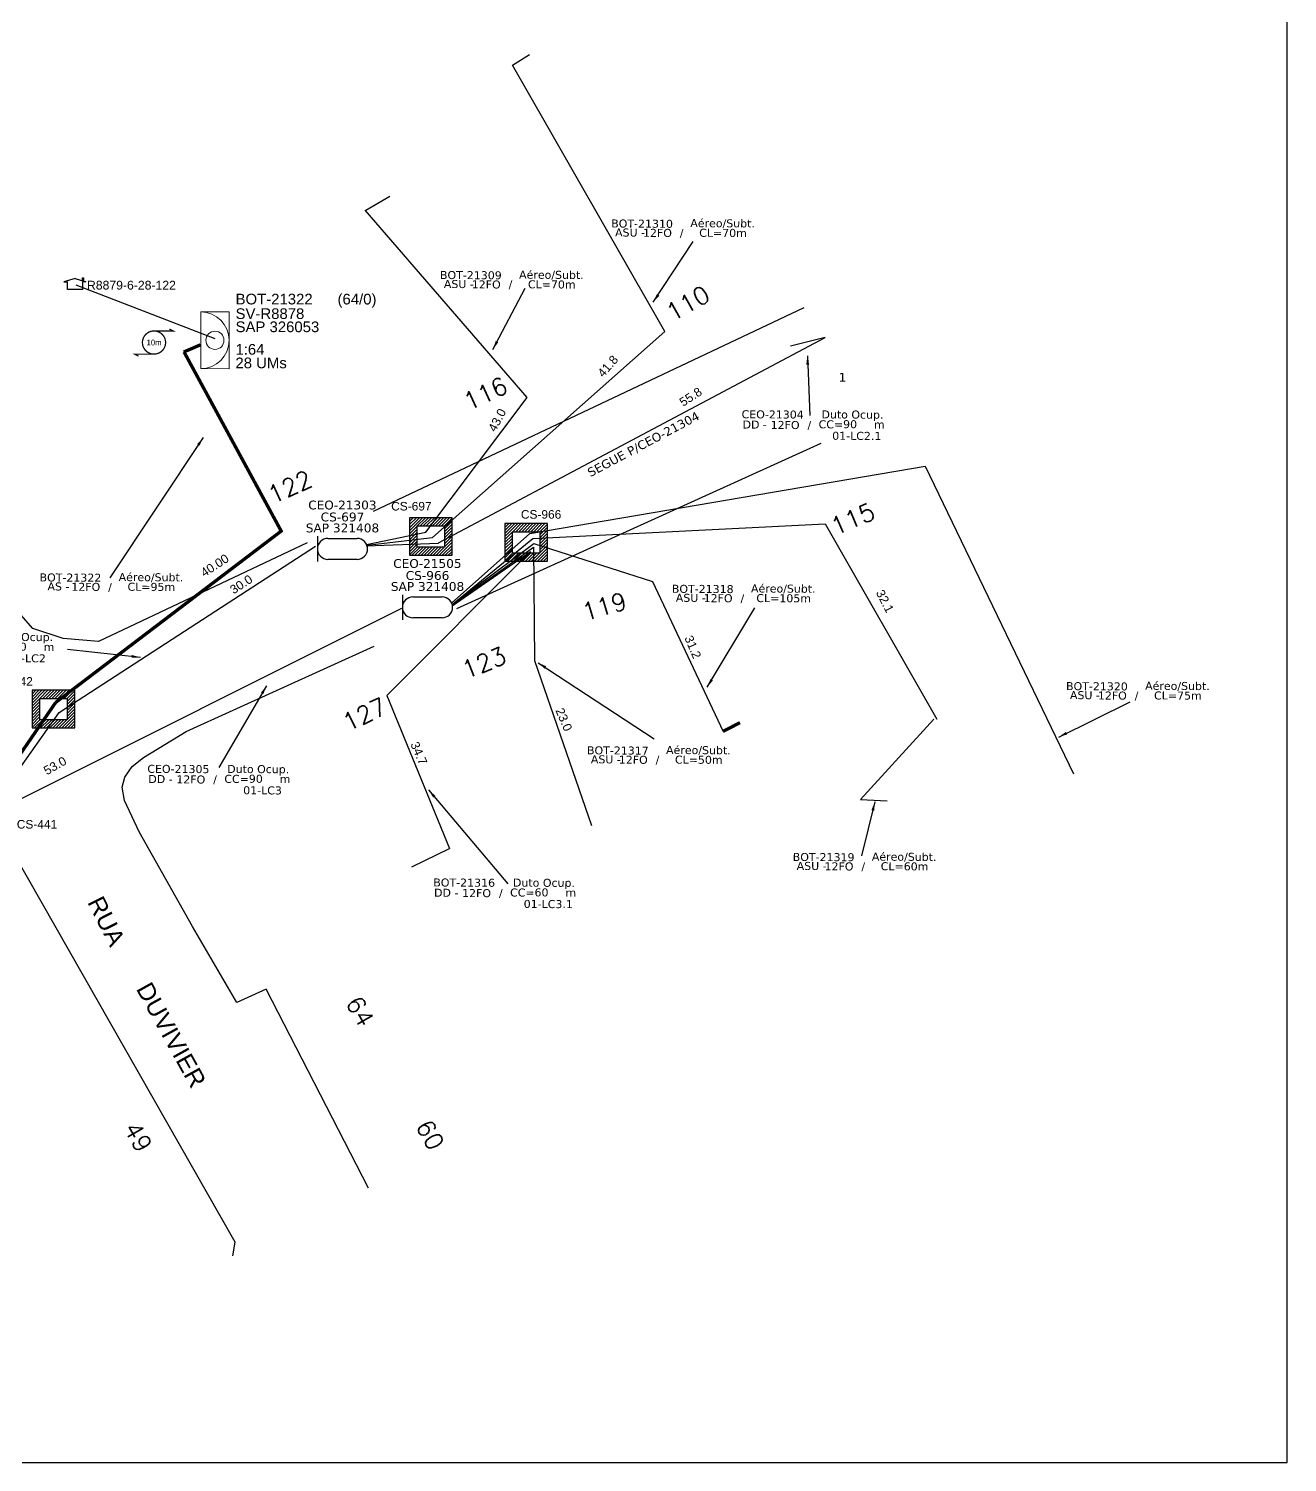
# Model space of a CAD drawing. Header units: metres. Extents: x -1286 to -445, y -500 to 94.
# Drawn here: x -733.1 to -445.1, y -499.8 to -171.9 of the extents above; entities that cross this region are included whole.
import ezdxf
from ezdxf.enums import TextEntityAlignment as Align

# ---------------------------------------------------------------- set-up
doc = ezdxf.new("R2010")
doc.units = ezdxf.units.M
for name, color, linetype in [('10.1-Caixas Subterrâneas', 5, 'Continuous'), ('20.4-CEOS', 1, 'Continuous'), ('20.5-CEO', 1, 'Continuous'), ('CAP a instalar', 1, 'Continuous'), ('Folga', 1, 'Continuous'), ('FOLHAS', 7, 'Continuous'), ('label_cabos', 7, 'Continuous'), ('Legenda', 1, 'Continuous'), ('MUB', 252, 'Continuous'), ('surveys', 7, 'Continuous'), ('surveys legendas', 7, 'Continuous')]:
    doc.layers.add(name, color=color, linetype=linetype)
doc.layers.add("20.0-LEGENDA DOS CDO'S", color=1, linetype='Continuous', lineweight=0)
doc.layers.add('20.1-CDO_INTERIOR', color=1, linetype='Continuous', lineweight=0)
doc.layers.add('DROP DE CLIENTE', color=140, linetype='Continuous', plot=False)
doc.layers.add('EXTRA', color=50, linetype='Continuous', plot=False)
doc.styles.add('ARIAL', font='arial.ttf')
doc.styles.add('ROMANS', font='romans.shx')
doc.styles.add('siredit', font='verdana.ttf')
doc.styles.add('TELEMAR-RJ', font='arial.ttf')
doc.linetypes.add('FENCELINE1', pattern='A,0.25,-0.1,[133,ltypeshp.shx,S=0.1,R=0,X=-0.1,Y=0],-0.1,1', length=1.45)
doc.dimstyles.new('CC', dxfattribs={"dimtxt": 0.8, "dimasz": 2, "dimexe": 0.18, "dimexo": 0.0625, "dimgap": 0.09, "dimtad": 0, "dimdec": 0, "dimrnd": 1, "dimzin": 0, "dimdsep": 46, "dimtxsty": 'siredit', "dimblk": 'NONE', "dimcen": 0, "dimse1": 1, "dimse2": 1, "dimsd1": 1, "dimsd2": 1, "dimclrt": 7, "dimadec": 0, "dimazin": 0, "dimtfac": 1, "dimtdec": 0, "dimtofl": 0, "dimtmove": 0, "dimatfit": 3, "dimfxl": 0, "dimtolj": 1, "dimtzin": 0, "dimarcsym": 0})

# ---------------------------------------------------------------- blocks, each defined once
blk = doc.blocks.new('*X70')
at = {"color": 0, "linetype": 'Continuous'}
for p, q in [((-1.25, 0.34099), (-0.49099, 1.1)), ((-1.25, 0.517767), (-0.667767, 1.1)), ((-1.25, 0.694544), (-0.844544, 1.1)), ((-1.25, 0.87132), (-1.02132, 1.1)), ((-1.25, 1.048097), (-1.198097, 1.1)), ((-0.789214, 0.625), (-0.314214, 1.1)), ((-0.612437, 0.625), (-0.137437, 1.1)), ((-0.43566, 0.625), (0.03934, 1.1)), ((-0.258883, 0.625), (0.216117, 1.1)), ((-0.082107, 0.625), (0.392893, 1.1)), ((0.09467, 0.625), (0.56967, 1.1)), ((0.271447, 0.625), (0.746447, 1.1)), ((0.448223, 0.625), (0.923223, 1.1)), ((0.625, 0.625), (1.1, 1.1)), ((0.801777, 0.625), (1.25, 1.073223)), ((0.8035, 0.449947), (1.25, 0.896447)), ((-1.25, 0.164214), (-0.8035, 0.610714)), ((-1.25, -0.012563), (-0.8035, 0.433937)), ((-1.25, -0.18934), (-0.8035, 0.25716)), ((-1.25, -0.366117), (-0.8035, 0.080383)), ((0.8035, 0.27317), (1.25, 0.71967)), ((0.8035, 0.096393), (1.25, 0.542893)), ((0.8035, -0.080383), (1.25, 0.366117)), ((0.8035, -0.25716), (1.25, 0.18934)), ((0.8035, -0.433937), (1.25, 0.012563)), ((-1.25, -0.542893), (-0.8035, -0.096393)), ((-1.25, -0.71967), (-0.8035, -0.27317)), ((-1.25, -0.896447), (-0.8035, -0.449947)), ((-1.25, -1.073223), (-0.801777, -0.625)), ((-1.1, -1.1), (-0.625, -0.625)), ((-0.923223, -1.1), (-0.448223, -0.625)), ((-0.746447, -1.1), (-0.271447, -0.625)), ((-0.56967, -1.1), (-0.09467, -0.625)), ((-0.392893, -1.1), (0.082107, -0.625)), ((-0.216117, -1.1), (0.258883, -0.625)), ((-0.03934, -1.1), (0.43566, -0.625)), ((0.137437, -1.1), (0.612437, -0.625)), ((0.314214, -1.1), (0.789214, -0.625)), ((0.49099, -1.1), (1.25, -0.34099)), ((0.667767, -1.1), (1.25, -0.517767)), ((0.8035, -0.610714), (1.25, -0.164214)), ((0.844544, -1.1), (1.25, -0.694544)), ((1.02132, -1.1), (1.25, -0.87132)), ((1.198097, -1.1), (1.25, -1.048097))]:
    blk.add_line(p, q, dxfattribs=at)
blk = doc.blocks.new('MANHOLE_MQ')
at = {"color": 0, "linetype": 'Continuous'}
for p, q in [((0.00000623, 0.00000569), (-0.00000627, 0.00000569)), ((-0.00000627, 0.00000569), (-0.00000627, -0.00000531)), ((0.00000623, -0.00000531), (0.00000623, 0.00000569)), ((-0.00000404, 0.00000331), (0.00000399, 0.00000331)), ((-0.00000404, -0.00000294), (-0.00000404, 0.00000331)), ((0.00000399, 0.00000331), (0.00000399, -0.00000294)), ((0.00000399, -0.00000294), (-0.00000404, -0.00000294)), ((0.00000399, -0.00000294), (0.00000399, -0.00000294)), ((-0.00000627, -0.00000531), (0.00000623, -0.00000531))]:
    blk.add_line(p, q, dxfattribs=at)
at = {"color": 0, "linetype": 'Continuous', "xscale": 5e-06, "yscale": 5e-06, "zscale": 1e-05}
blk.add_blockref('*X70', (-0.00000002, 0.00000019), dxfattribs=at)
blk = doc.blocks.new('LEGENDA DOS CABOS')
at = {"layer": 'EXTRA', "color": 0, "style": 'siredit'}
for tag, p in [('ID', (4.6, 0.97)), ('XX', (9.03, 0.97))]:
    blk.add_attdef(tag, text='', height=0.48, rotation=359.69, dxfattribs=at).set_placement(p, align=Align.MIDDLE_CENTER)
at = {"layer": 'Legenda', "color": 0, "style": 'siredit'}
for tag, p in [('TIPO_CABO', (1.31, 0)), ('CABO', (4.69, -0.05)), ('/', (6.81, -0.05)), ('METROS', (10.03, -0.05))]:
    blk.add_attdef(tag, text='', height=0.8, rotation=359.69, dxfattribs=at).set_placement(p, align=Align.MIDDLE_CENTER)
blk = doc.blocks.new('Inst CB DT OCUP CFOA-SM-DD-S-12')
at = {"layer": 'label_cabos', "color": 0, "style": 'siredit'}
for tag, flags, p in [('ID_ATIVIDADE', 3, (1.31, 2.67)), ('FATOR', 1, (11.56, 2.55))]:
    blk.add_attdef(tag, text='', height=1, rotation=359.69, dxfattribs=dict(at, flags=flags)).set_placement(p, align=Align.MIDDLE_CENTER)
for tag, p in [('DESTINO_CABO', (3.13, 1.26)), ('TIPO_CABO', (1.11, 0)), ('CABO', (4.69, -0.05)), ('/', (7.71, -0.05)), ('LANCE', (10.41, 0.02)), ('TIPO_CABO', (13.11, 1.24)), ('UND', (16.46, 0)), ('FID', (13.65, -1.41))]:
    blk.add_attdef(tag, text='', height=1, rotation=359.69, dxfattribs=at).set_placement(p, align=Align.MIDDLE_CENTER)
blk.add_attdef('QTDE', (11.93, -0.45), '', height=1, rotation=359.69, dxfattribs=at)
blk = doc.blocks.new('_None')
blk = doc.blocks.new('Inst CB DT OCUP CFOA-SM-DD-G-24')
at = {"layer": 'label_cabos', "color": 0, "style": 'siredit'}
for tag, flags, p in [('ID_ATIVIDADE', 3, (1.31, 2.67)), ('FATOR', 1, (11.56, 2.55))]:
    blk.add_attdef(tag, text='', height=1, rotation=359.69, dxfattribs=dict(at, flags=flags)).set_placement(p, align=Align.MIDDLE_CENTER)
for tag, p in [('DESTINO_CABO', (3.13, 1.26)), ('TIPO_CABO', (1.11, 0)), ('CABO', (4.69, -0.05)), ('/', (7.71, -0.05)), ('LANCE', (10.41, 0.02)), ('TIPO_CABO', (13.11, 1.24)), ('UND', (16.46, 0)), ('FID', (13.65, -1.41))]:
    blk.add_attdef(tag, text='', height=1, rotation=359.69, dxfattribs=at).set_placement(p, align=Align.MIDDLE_CENTER)
blk.add_attdef('QTDE', (11.93, -0.45), '', height=1, rotation=359.69, dxfattribs=at)
blk = doc.blocks.new('A$C07E14978')
at = {"layer": 'Folga', "color": 0, "const_width": 0.146}
blk.add_lwpolyline([(2.23, 2.92, 1.000012), (2.23, 0.28, 0.999978)], format="xyb", close=True, dxfattribs=at)
at = {"layer": 'Folga', "color": 0, "const_width": 0.137}
for points in [[(2.23, 2.92), (4.42, 2.92), (3.98, 3.13)], [(2.23, 0.28), (0.03, 0.28), (0.47, 0.06)]]:
    blk.add_lwpolyline(points, dxfattribs=at)
at = {"layer": 'Folga', "color": 0}
blk.add_text('10m', height=0.659, dxfattribs=at).set_placement((1.38, 1.27))

msp = doc.modelspace()

# ---------------------------------------------------------------- linework, layer by layer
msp.add_lwpolyline([(-1286.07, -499.81), (-445.07, -499.81), (-445.07, 94.19), (-1286.07, 94.19)], close=True)
at = {"layer": '20.1-CDO_INTERIOR', "lineweight": 18}
msp.add_lwpolyline([(-687.2, -249.7), (-687.2, -236.73), (-693.68, -236.73), (-693.69, -249.69)], close=True, dxfattribs=at)
msp.add_circle((-690.44, -243.21), 2.07, dxfattribs=at)
msp.add_arc((-693.68, -243.21), 6.48, 269.9724, 89.9724, dxfattribs=at)
at = {"layer": '20.5-CEO', "color": 7}
for p, q in [((-664.6, -288.52), (-657.91, -288.52)), ((-657.91, -293.3), (-664.6, -293.3)), ((-645.15, -301.9), (-638.46, -301.9)), ((-638.46, -306.67), (-645.15, -306.67))]:
    msp.add_line(p, q, dxfattribs=at)
for points in [[(-666.99, -288.03), (-666.99, -293.79)], [(-647.53, -301.41), (-647.53, -307.16)]]:
    msp.add_lwpolyline(points, dxfattribs=at)
for centre, start, end in [((-664.6, -290.91), 90, 270), ((-657.91, -290.91), 270, 90), ((-645.15, -304.28), 90, 270), ((-638.46, -304.28), 270, 90)]:
    msp.add_arc(centre, 2.39, start, end, dxfattribs=at)
at = {"layer": 'CAP a instalar', "color": 7, "linetype": 'FENCELINE1', "ltscale": 6}
for points in [[(-655.58, -290.03), (-640.69, -288.34), (-587.49, -241.21), (-622.34, -180.28)], [(-622.38, -180.31), (-618.5, -177.88)], [(-655.9, -213.43), (-650.46, -210.28)], [(-655.8, -289.9), (-642.15, -287.12), (-619, -256.29), (-656.08, -213.43)], [(-639.32, -289.56), (-550.79, -242.6), (-558.78, -244.57)], [(-636.31, -303.34), (-618.38, -287.41), (-527.9, -272.02), (-494.03, -342.37)], [(-636.18, -303.6), (-617.71, -288.57), (-550.8, -285.17), (-525.26, -329.86)], [(-740.44, -348.51), (-726.07, -328.31), (-667.42, -290.27)], [(-655.85, -290.18), (-639.29, -289.59)], [(-636.16, -303.9), (-618.25, -291.47), (-651.11, -324.46)], [(-636.1, -303.57), (-617.51, -289.67), (-590.31, -298.34), (-574.19, -332.65)], [(-636.04, -303.68), (-617.56, -290.52)], [(-617.56, -290.52), (-617.34, -316.4), (-604.31, -354.18)], [(-740, -350.56), (-647.65, -304.48)], [(-651.11, -324.46), (-636.74, -359.41)], [(-525.92, -329.83), (-542.77, -348.23), (-536.63, -348.52)], [(-645.39, -363.6), (-636.74, -359.41)]]:
    msp.add_lwpolyline(points, dxfattribs=at)
at = {"layer": 'CAP a instalar', "color": 1, "linetype": 'FENCELINE1', "ltscale": 6, "const_width": 0.759}
for points in [[(-726.89, -326.04), (-675.28, -286.84), (-697.51, -245.88)], [(-697.59, -245.88), (-693.75, -244.24)], [(-760.27, -330.92), (-741.25, -346.99), (-726.89, -326.04)]]:
    msp.add_lwpolyline(points, dxfattribs=at)
at = {"layer": 'CAP a instalar', "color": 8, "linetype": 'FENCELINE1', "ltscale": 0.18, "const_width": 0.759}
msp.add_lwpolyline([(-574.19, -332.65), (-570.31, -330.65)], dxfattribs=at)
at = {"layer": 'DROP DE CLIENTE'}
msp.add_lwpolyline([(-722.25, -230.49), (-690.45, -242.8)], dxfattribs=at)
at = {"layer": 'MUB', "color": 4}
for points in [[(-555.73, -235.77), (-654.21, -282.34)], [(-669.34, -289.5), (-717.09, -312.08), (-725.18, -311.39), (-732.09, -309.15), (-736.44, -304.16), (-767.26, -245.5)], [(-635.13, -304.57), (-551.75, -266.72)], [(-655.29, -437.13), (-678.71, -391.62), (-685.44, -394.61), (-695.58, -377.24), (-707.78, -355.59), (-711.17, -348.46), (-711.65, -345.39), (-711.09, -343.1), (-709.38, -340.67), (-706.76, -338.64), (-697.02, -332.66), (-653.99, -313.13)], [(-685.84, -449.46), (-739.65, -355.11), (-743.17, -354.98), (-748.96, -356.39), (-819.23, -389.91)]]:
    msp.add_lwpolyline(points, dxfattribs=at)
at = {"layer": 'MUB', "color": 0}
msp.add_lwpolyline([(-686.35, -452.56), (-685.84, -449.46)], dxfattribs=at)
at = {"layer": 'surveys'}
for p, q in [((-722.46, -229.06), (-724.98, -229.8)), ((-722.46, -229.06), (-719.95, -229.8)), ((-720.78, -228.95), (-720.51, -228.95)), ((-720.78, -229.55), (-720.78, -228.95)), ((-720.51, -228.95), (-720.51, -229.62)), ((-724.98, -229.8), (-724.19, -229.8)), ((-724.19, -231.6), (-724.19, -229.8)), ((-720.74, -231.6), (-724.19, -231.6)), ((-719.95, -229.8), (-720.74, -229.8)), ((-720.74, -229.8), (-720.74, -231.6))]:
    msp.add_line(p, q, dxfattribs=at)

# ---------------------------------------------------------------- block references
at = {"color": 0, "lineweight": 0}
ref = msp.add_blockref('Inst CB DT OCUP CFOA-SM-DD-S-12', (-568.56, -262.47), dxfattribs=dict(at, xscale=1.830508474576271, yscale=1.830508474576271, zscale=1.830508474576271))
ref.add_attrib('DESTINO_CABO', 'CEO-21304', dxfattribs={"layer": 'label_cabos', "color": 0, "height": 1.831, "rotation": 359.69, "style": 'siredit'}).set_placement((-562.83, -260.16), align=Align.MIDDLE_CENTER)
ref.add_attrib('TIPO_CABO', 'Duto Ocup.', dxfattribs={"layer": 'label_cabos', "color": 0, "height": 1.831, "rotation": 359.69, "style": 'siredit'}).set_placement((-544.57, -260.19), align=Align.MIDDLE_CENTER)
ref.add_attrib('/', '/', dxfattribs={"layer": 'label_cabos', "color": 0, "height": 1.83, "rotation": 359.69, "style": 'siredit'}).set_placement((-554.44, -262.57), align=Align.MIDDLE_CENTER)
ref.add_attrib('FID', '01-LC2.1', dxfattribs={"layer": 'label_cabos', "color": 0, "height": 1.831, "rotation": 359.69, "style": 'siredit'}).set_placement((-543.58, -265.06), align=Align.MIDDLE_CENTER)
ref.add_attrib('LANCE', 'CC=', dxfattribs={"layer": 'label_cabos', "color": 0, "height": 1.831, "rotation": 359.69, "style": 'siredit'}).set_placement((-549.51, -262.43), align=Align.MIDDLE_CENTER)
ref.add_attrib('UND', 'm', dxfattribs={"layer": 'label_cabos', "color": 0, "height": 1.83, "rotation": 359.69, "style": 'siredit'}).set_placement((-538.42, -262.47), align=Align.MIDDLE_CENTER)
ref.add_attrib('CABO', '12FO', dxfattribs={"layer": 'label_cabos', "color": 0, "height": 1.831, "rotation": 359.69, "style": 'siredit'}).set_placement((-559.98, -262.57), align=Align.MIDDLE_CENTER)
ref.add_attrib('TIPO_CABO', 'DD - ', dxfattribs={"layer": 'label_cabos', "color": 0, "height": 1.831, "rotation": 359.69, "style": 'siredit'}).set_placement((-566.53, -262.48), align=Align.MIDDLE_CENTER)
ref.add_attrib('QTDE', '90', (-546.72, -263.3), dxfattribs={"layer": 'label_cabos', "color": 0, "height": 1.831, "rotation": 359.69, "style": 'siredit'})
ref = msp.add_blockref('Inst CB DT OCUP CFOA-SM-DD-G-24', (-758.55, -313.34), dxfattribs=dict(at, xscale=1.830508474576271, yscale=1.830508474576271, zscale=1.830508474576271))
ref.add_attrib('DESTINO_CABO', 'CEO-21303', dxfattribs={"layer": 'label_cabos', "color": 0, "height": 1.831, "rotation": 359.69, "style": 'siredit'}).set_placement((-752.82, -311.03), align=Align.MIDDLE_CENTER)
ref.add_attrib('TIPO_CABO', 'Duto Ocup.', dxfattribs={"layer": 'label_cabos', "color": 0, "height": 1.831, "rotation": 359.69, "style": 'siredit'}).set_placement((-734.56, -311.06), align=Align.MIDDLE_CENTER)
ref.add_attrib('/', '/', dxfattribs={"layer": 'label_cabos', "color": 0, "height": 1.83, "rotation": 359.69, "style": 'siredit'}).set_placement((-744.43, -313.44), align=Align.MIDDLE_CENTER)
ref.add_attrib('FID', '01-LC2', dxfattribs={"layer": 'label_cabos', "color": 0, "height": 1.831, "rotation": 359.69, "style": 'siredit'}).set_placement((-733.57, -315.93), align=Align.MIDDLE_CENTER)
ref.add_attrib('LANCE', 'CC=', dxfattribs={"layer": 'label_cabos', "color": 0, "height": 1.831, "rotation": 359.69, "style": 'siredit'}).set_placement((-739.5, -313.3), align=Align.MIDDLE_CENTER)
ref.add_attrib('UND', 'm', dxfattribs={"layer": 'label_cabos', "color": 0, "height": 1.83, "rotation": 359.69, "style": 'siredit'}).set_placement((-728.41, -313.34), align=Align.MIDDLE_CENTER)
ref.add_attrib('CABO', '24FO', dxfattribs={"layer": 'label_cabos', "color": 0, "height": 1.831, "rotation": 359.69, "style": 'siredit'}).set_placement((-749.97, -313.44), align=Align.MIDDLE_CENTER)
ref.add_attrib('TIPO_CABO', 'DD - ', dxfattribs={"layer": 'label_cabos', "color": 0, "height": 1.831, "rotation": 359.69, "style": 'siredit'}).set_placement((-756.52, -313.35), align=Align.MIDDLE_CENTER)
ref.add_attrib('QTDE', '90', (-736.72, -314.17), dxfattribs={"layer": 'label_cabos', "color": 0, "height": 1.831, "rotation": 359.69, "style": 'siredit'})
ref = msp.add_blockref('Inst CB DT OCUP CFOA-SM-DD-S-12', (-704.54, -343.55), dxfattribs=dict(at, xscale=1.830508474576271, yscale=1.830508474576271, zscale=1.830508474576271))
ref.add_attrib('DESTINO_CABO', 'CEO-21305', dxfattribs={"layer": 'label_cabos', "color": 0, "height": 1.831, "rotation": 359.69, "style": 'siredit'}).set_placement((-698.8, -341.24), align=Align.MIDDLE_CENTER)
ref.add_attrib('TIPO_CABO', 'Duto Ocup.', dxfattribs={"layer": 'label_cabos', "color": 0, "height": 1.831, "rotation": 359.69, "style": 'siredit'}).set_placement((-680.54, -341.27), align=Align.MIDDLE_CENTER)
ref.add_attrib('/', '/', dxfattribs={"layer": 'label_cabos', "color": 0, "height": 1.83, "rotation": 359.69, "style": 'siredit'}).set_placement((-690.42, -343.64), align=Align.MIDDLE_CENTER)
ref.add_attrib('FID', '01-LC3', dxfattribs={"layer": 'label_cabos', "color": 0, "height": 1.831, "rotation": 359.69, "style": 'siredit'}).set_placement((-679.55, -346.13), align=Align.MIDDLE_CENTER)
ref.add_attrib('LANCE', 'CC=', dxfattribs={"layer": 'label_cabos', "color": 0, "height": 1.831, "rotation": 359.69, "style": 'siredit'}).set_placement((-685.48, -343.51), align=Align.MIDDLE_CENTER)
ref.add_attrib('UND', 'm', dxfattribs={"layer": 'label_cabos', "color": 0, "height": 1.83, "rotation": 359.69, "style": 'siredit'}).set_placement((-674.4, -343.54), align=Align.MIDDLE_CENTER)
ref.add_attrib('CABO', '12FO', dxfattribs={"layer": 'label_cabos', "color": 0, "height": 1.831, "rotation": 359.69, "style": 'siredit'}).set_placement((-695.96, -343.64), align=Align.MIDDLE_CENTER)
ref.add_attrib('TIPO_CABO', 'DD - ', dxfattribs={"layer": 'label_cabos', "color": 0, "height": 1.831, "rotation": 359.69, "style": 'siredit'}).set_placement((-702.5, -343.55), align=Align.MIDDLE_CENTER)
ref.add_attrib('QTDE', '90', (-682.7, -344.38), dxfattribs={"layer": 'label_cabos', "color": 0, "height": 1.831, "rotation": 359.69, "style": 'siredit'})
ref = msp.add_blockref('Inst CB DT OCUP CFOA-SM-DD-S-12', (-639.15, -369.54), dxfattribs=dict(at, xscale=1.830508474576271, yscale=1.830508474576271, zscale=1.830508474576271))
ref.add_attrib('DESTINO_CABO', 'BOT-21316', dxfattribs={"layer": 'label_cabos', "color": 0, "height": 1.831, "rotation": 359.69, "style": 'siredit'}).set_placement((-633.42, -367.23), align=Align.MIDDLE_CENTER)
ref.add_attrib('TIPO_CABO', 'Duto Ocup.', dxfattribs={"layer": 'label_cabos', "color": 0, "height": 1.831, "rotation": 359.69, "style": 'siredit'}).set_placement((-615.16, -367.26), align=Align.MIDDLE_CENTER)
ref.add_attrib('/', '/', dxfattribs={"layer": 'label_cabos', "color": 0, "height": 1.83, "rotation": 359.69, "style": 'siredit'}).set_placement((-625.03, -369.63), align=Align.MIDDLE_CENTER)
ref.add_attrib('FID', '01-LC3.1', dxfattribs={"layer": 'label_cabos', "color": 0, "height": 1.831, "rotation": 359.69, "style": 'siredit'}).set_placement((-614.17, -372.13), align=Align.MIDDLE_CENTER)
ref.add_attrib('LANCE', 'CC=', dxfattribs={"layer": 'label_cabos', "color": 0, "height": 1.831, "rotation": 359.69, "style": 'siredit'}).set_placement((-620.1, -369.5), align=Align.MIDDLE_CENTER)
ref.add_attrib('UND', 'm', dxfattribs={"layer": 'label_cabos', "color": 0, "height": 1.83, "rotation": 359.69, "style": 'siredit'}).set_placement((-609.02, -369.53), align=Align.MIDDLE_CENTER)
ref.add_attrib('CABO', '12FO', dxfattribs={"layer": 'label_cabos', "color": 0, "height": 1.831, "rotation": 359.69, "style": 'siredit'}).set_placement((-630.58, -369.63), align=Align.MIDDLE_CENTER)
ref.add_attrib('TIPO_CABO', 'DD - ', dxfattribs={"layer": 'label_cabos', "color": 0, "height": 1.831, "rotation": 359.69, "style": 'siredit'}).set_placement((-637.12, -369.55), align=Align.MIDDLE_CENTER)
ref.add_attrib('QTDE', '60', (-617.32, -370.37), dxfattribs={"layer": 'label_cabos', "color": 0, "height": 1.831, "rotation": 359.69, "style": 'siredit'})
at = {"layer": '10.1-Caixas Subterrâneas', "color": 30, "xscale": 780498.4376407928, "yscale": 780498.4376407928, "zscale": 780498.4376407928, "rotation": 180.0000000000633}
for p in [(-641.08, -287.93), (-619.24, -289.28), (-727.43, -327.4)]:
    msp.add_blockref('MANHOLE_MQ', p, dxfattribs=at)
at = {"layer": 'Folga', "xscale": 2.006958307478562, "yscale": 2.006958307478562, "zscale": 2.006958307478562}
msp.add_blockref('A$C07E14978', (-708.86, -246.93), dxfattribs=at)
at = {"layer": 'label_cabos', "color": 0, "lineweight": 0}
ref = msp.add_blockref('LEGENDA DOS CABOS', (-600.47, -219.51), dxfattribs=dict(at, xscale=1.830508474576271, yscale=1.830508474576271, zscale=1.830508474576271))
ref.add_attrib('ID', 'BOT-21310', dxfattribs={"color": 0, "height": 1.831, "rotation": 359.69, "style": 'siredit'}).set_placement((-592.71, -216.53), align=Align.MIDDLE_CENTER)
ref.add_attrib('CABO', '12FO', dxfattribs={"color": 0, "height": 1.831, "rotation": 359.69, "style": 'siredit'}).set_placement((-589.19, -218.64), align=Align.MIDDLE_CENTER)
ref.add_attrib('METROS', 'CL=70m', dxfattribs={"color": 0, "height": 1.831, "rotation": 359.69, "style": 'siredit'}).set_placement((-574.19, -218.64), align=Align.MIDDLE_CENTER)
ref.add_attrib('XX', 'Aéreo/Subt.', dxfattribs={"color": 0, "height": 1.8305, "rotation": 359.69, "style": 'siredit'}).set_placement((-574.28, -216.45), align=Align.MIDDLE_CENTER)
ref.add_attrib('/', '/', dxfattribs={"color": 0, "height": 1.83, "rotation": 359.69, "style": 'siredit'}).set_placement((-583.65, -218.64), align=Align.MIDDLE_CENTER)
ref.add_attrib('TIPO_CABO', 'ASU -', dxfattribs={"color": 0, "height": 1.831, "rotation": 359.69, "style": 'siredit'}).set_placement((-595.46, -218.56), align=Align.MIDDLE_CENTER)
ref = msp.add_blockref('LEGENDA DOS CABOS', (-639.65, -231.3), dxfattribs=dict(at, xscale=1.830508474576271, yscale=1.830508474576271, zscale=1.830508474576271))
ref.add_attrib('ID', 'BOT-21309', dxfattribs={"color": 0, "height": 1.831, "rotation": 359.69, "style": 'siredit'}).set_placement((-631.89, -228.31), align=Align.MIDDLE_CENTER)
ref.add_attrib('CABO', '12FO', dxfattribs={"color": 0, "height": 1.831, "rotation": 359.69, "style": 'siredit'}).set_placement((-628.37, -230.43), align=Align.MIDDLE_CENTER)
ref.add_attrib('METROS', 'CL=70m', dxfattribs={"color": 0, "height": 1.831, "rotation": 359.69, "style": 'siredit'}).set_placement((-613.37, -230.43), align=Align.MIDDLE_CENTER)
ref.add_attrib('XX', 'Aéreo/Subt.', dxfattribs={"color": 0, "height": 1.8305, "rotation": 359.69, "style": 'siredit'}).set_placement((-613.46, -228.23), align=Align.MIDDLE_CENTER)
ref.add_attrib('/', '/', dxfattribs={"color": 0, "height": 1.83, "rotation": 359.69, "style": 'siredit'}).set_placement((-622.83, -230.43), align=Align.MIDDLE_CENTER)
ref.add_attrib('TIPO_CABO', 'ASU -', dxfattribs={"color": 0, "height": 1.831, "rotation": 359.69, "style": 'siredit'}).set_placement((-634.64, -230.34), align=Align.MIDDLE_CENTER)
ref = msp.add_blockref('LEGENDA DOS CABOS', (-731.27, -300.45), dxfattribs=dict(at, xscale=1.830508474576271, yscale=1.830508474576271, zscale=1.830508474576271))
ref.add_attrib('ID', 'BOT-21322', dxfattribs={"color": 0, "height": 1.831, "rotation": 359.69, "style": 'siredit'}).set_placement((-723.51, -297.47), align=Align.MIDDLE_CENTER)
ref.add_attrib('CABO', '12FO', dxfattribs={"color": 0, "height": 1.831, "rotation": 359.69, "style": 'siredit'}).set_placement((-719.99, -299.59), align=Align.MIDDLE_CENTER)
ref.add_attrib('METROS', 'CL=95m', dxfattribs={"color": 0, "height": 1.831, "rotation": 359.69, "style": 'siredit'}).set_placement((-704.99, -299.59), align=Align.MIDDLE_CENTER)
ref.add_attrib('XX', 'Aéreo/Subt.', dxfattribs={"color": 0, "height": 1.8305, "rotation": 359.69, "style": 'siredit'}).set_placement((-705.08, -297.39), align=Align.MIDDLE_CENTER)
ref.add_attrib('/', '/', dxfattribs={"color": 0, "height": 1.83, "rotation": 359.69, "style": 'siredit'}).set_placement((-714.44, -299.59), align=Align.MIDDLE_CENTER)
ref.add_attrib('TIPO_CABO', 'AS -', dxfattribs={"color": 0, "height": 1.831, "rotation": 359.69, "style": 'siredit'}).set_placement((-726.25, -299.5), align=Align.MIDDLE_CENTER)
ref = msp.add_blockref('LEGENDA DOS CABOS', (-586.59, -303.06), dxfattribs=dict(at, xscale=1.830508474576271, yscale=1.830508474576271, zscale=1.830508474576271))
ref.add_attrib('ID', 'BOT-21318', dxfattribs={"color": 0, "height": 1.831, "rotation": 359.69, "style": 'siredit'}).set_placement((-578.83, -300.07), align=Align.MIDDLE_CENTER)
ref.add_attrib('CABO', '12FO', dxfattribs={"color": 0, "height": 1.831, "rotation": 359.69, "style": 'siredit'}).set_placement((-575.31, -302.19), align=Align.MIDDLE_CENTER)
ref.add_attrib('METROS', 'CL=105m', dxfattribs={"color": 0, "height": 1.831, "rotation": 359.69, "style": 'siredit'}).set_placement((-560.31, -302.19), align=Align.MIDDLE_CENTER)
ref.add_attrib('XX', 'Aéreo/Subt.', dxfattribs={"color": 0, "height": 1.8305, "rotation": 359.69, "style": 'siredit'}).set_placement((-560.4, -299.99), align=Align.MIDDLE_CENTER)
ref.add_attrib('/', '/', dxfattribs={"color": 0, "height": 1.83, "rotation": 359.69, "style": 'siredit'}).set_placement((-569.76, -302.19), align=Align.MIDDLE_CENTER)
ref.add_attrib('TIPO_CABO', 'ASU -', dxfattribs={"color": 0, "height": 1.831, "rotation": 359.69, "style": 'siredit'}).set_placement((-581.57, -302.1), align=Align.MIDDLE_CENTER)
ref = msp.add_blockref('LEGENDA DOS CABOS', (-496.4, -325.31), dxfattribs=dict(at, xscale=1.830508474576271, yscale=1.830508474576271, zscale=1.830508474576271))
ref.add_attrib('ID', 'BOT-21320', dxfattribs={"color": 0, "height": 1.831, "rotation": 359.69, "style": 'siredit'}).set_placement((-488.64, -322.33), align=Align.MIDDLE_CENTER)
ref.add_attrib('CABO', '12FO', dxfattribs={"color": 0, "height": 1.831, "rotation": 359.69, "style": 'siredit'}).set_placement((-485.11, -324.45), align=Align.MIDDLE_CENTER)
ref.add_attrib('METROS', 'CL=75m', dxfattribs={"color": 0, "height": 1.831, "rotation": 359.69, "style": 'siredit'}).set_placement((-470.11, -324.45), align=Align.MIDDLE_CENTER)
ref.add_attrib('XX', 'Aéreo/Subt.', dxfattribs={"color": 0, "height": 1.8305, "rotation": 359.69, "style": 'siredit'}).set_placement((-470.21, -322.25), align=Align.MIDDLE_CENTER)
ref.add_attrib('/', '/', dxfattribs={"color": 0, "height": 1.83, "rotation": 359.69, "style": 'siredit'}).set_placement((-479.57, -324.45), align=Align.MIDDLE_CENTER)
ref.add_attrib('TIPO_CABO', 'ASU -', dxfattribs={"color": 0, "height": 1.831, "rotation": 359.69, "style": 'siredit'}).set_placement((-491.38, -324.36), align=Align.MIDDLE_CENTER)
ref = msp.add_blockref('LEGENDA DOS CABOS', (-606.02, -339.99), dxfattribs=dict(at, xscale=1.830508474576271, yscale=1.830508474576271, zscale=1.830508474576271))
ref.add_attrib('ID', 'BOT-21317', dxfattribs={"color": 0, "height": 1.831, "rotation": 359.69, "style": 'siredit'}).set_placement((-598.25, -337.01), align=Align.MIDDLE_CENTER)
ref.add_attrib('CABO', '12FO', dxfattribs={"color": 0, "height": 1.831, "rotation": 359.69, "style": 'siredit'}).set_placement((-594.73, -339.13), align=Align.MIDDLE_CENTER)
ref.add_attrib('METROS', 'CL=50m', dxfattribs={"color": 0, "height": 1.831, "rotation": 359.69, "style": 'siredit'}).set_placement((-579.73, -339.13), align=Align.MIDDLE_CENTER)
ref.add_attrib('XX', 'Aéreo/Subt.', dxfattribs={"color": 0, "height": 1.8305, "rotation": 359.69, "style": 'siredit'}).set_placement((-579.83, -336.93), align=Align.MIDDLE_CENTER)
ref.add_attrib('/', '/', dxfattribs={"color": 0, "height": 1.83, "rotation": 359.69, "style": 'siredit'}).set_placement((-589.19, -339.13), align=Align.MIDDLE_CENTER)
ref.add_attrib('TIPO_CABO', 'ASU -', dxfattribs={"color": 0, "height": 1.831, "rotation": 359.69, "style": 'siredit'}).set_placement((-601, -339.04), align=Align.MIDDLE_CENTER)
ref = msp.add_blockref('LEGENDA DOS CABOS', (-558.93, -364.38), dxfattribs=dict(at, xscale=1.830508474576271, yscale=1.830508474576271, zscale=1.830508474576271))
ref.add_attrib('ID', 'BOT-21319', dxfattribs={"color": 0, "height": 1.831, "rotation": 359.69, "style": 'siredit'}).set_placement((-551.17, -361.39), align=Align.MIDDLE_CENTER)
ref.add_attrib('CABO', '12FO', dxfattribs={"color": 0, "height": 1.831, "rotation": 359.69, "style": 'siredit'}).set_placement((-547.65, -363.51), align=Align.MIDDLE_CENTER)
ref.add_attrib('METROS', 'CL=60m', dxfattribs={"color": 0, "height": 1.831, "rotation": 359.69, "style": 'siredit'}).set_placement((-532.65, -363.51), align=Align.MIDDLE_CENTER)
ref.add_attrib('XX', 'Aéreo/Subt.', dxfattribs={"color": 0, "height": 1.8305, "rotation": 359.69, "style": 'siredit'}).set_placement((-532.74, -361.32), align=Align.MIDDLE_CENTER)
ref.add_attrib('/', '/', dxfattribs={"color": 0, "height": 1.83, "rotation": 359.69, "style": 'siredit'}).set_placement((-542.1, -363.51), align=Align.MIDDLE_CENTER)
ref.add_attrib('TIPO_CABO', 'ASU -', dxfattribs={"color": 0, "height": 1.831, "rotation": 359.69, "style": 'siredit'}).set_placement((-553.91, -363.42), align=Align.MIDDLE_CENTER)

# ---------------------------------------------------------------- texts
at = {"layer": '10.1-Caixas Subterrâneas', "color": 30, "style": 'ARIAL'}
for s, p in [('CS-697', (-650.12, -282.13)), ('CS-966', (-620.44, -284)), ('CS-442', (-741.36, -322.19)), ('CS-441', (-735.78, -354.87))]:
    msp.add_text(s, height=1.953, dxfattribs=at).set_placement(p)
at = {"layer": "20.0-LEGENDA DOS CDO'S", "color": 1, "style": 'ARIAL'}
for s, p in [('BOT-21322', (-685.72, -235)), ('SV-R8878', (-685.72, -238.33)), ('SAP 326053', (-685.72, -241.34)), ('1:64', (-685.75, -246.5)), ('28 UMs', (-685.75, -249.6))]:
    msp.add_text(s, height=2.441, rotation=359.9724, dxfattribs=at).set_placement(p)
msp.add_text('         (64/0)', height=2.4407, rotation=359.9724, dxfattribs=at).set_placement((-662.2, -235.01), align=Align.CENTER)
at = {"layer": '20.4-CEOS', "color": 7, "style": 'siredit'}
msp.add_text('SEGUE P/CEO-21304', height=2.0127, rotation=27.9416, dxfattribs=at).set_placement((-592.41, -266.95), align=Align.MIDDLE_CENTER)
for s, p in [('CEO-21303', (-661.28, -279.87)), ('CEO-21505', (-641.83, -293.24))]:
    msp.add_text(s, height=2.013, dxfattribs=at).set_placement(p, align=Align.TOP_CENTER)
at = {"layer": '20.5-CEO', "color": 7, "style": 'siredit'}
msp.add_text('1', height=2.01, dxfattribs=at).set_placement((-547.73, -252.68))
for s, p in [('SAP 321408', (-661.26, -285.11)), ('CS-697', (-661.26, -282.6)), ('CS-966', (-641.8, -295.98)), ('SAP 321408', (-641.8, -298.49))]:
    msp.add_text(s, height=2.021, dxfattribs=at).set_placement(p, align=Align.TOP_CENTER)
at = {"layer": 'CAP a instalar', "color": 7, "linetype": 'FENCELINE1', "ltscale": 6, "style": 'TELEMAR-RJ'}
msp.add_text('34.7', height=2.002, rotation=293.2897, dxfattribs=at).set_placement((-643.76, -337.65), align=Align.MIDDLE)
at = {"layer": 'FOLHAS', "color": 2, "style": 'TELEMAR-RJ'}
for s, rotation, p in [('41.8', 48.8146, (-600.56, -249.13)), ('55.8', 32.9906, (-581.6, -256.13)), ('43.0', 61.9557, (-625.88, -261.45)), ('40.00', 32.9906, (-690.51, -294.69)), ('30.0', 32.9906, (-684.44, -299.01)), ('32.1', 297.3963, (-537.13, -302.87)), ('31.2', 293.0844, (-581.08, -313.35)), ('23.0', 293.0418, (-610.59, -329.93)), ('53.0', 29.5118, (-727.04, -340.48))]:
    msp.add_text(s, height=2.002, rotation=rotation, dxfattribs=at).set_placement(p, align=Align.MIDDLE)
at = {"layer": 'MUB', "color": 0, "style": 'ROMANS'}
for s, rotation, p in [('110', 29.7502, (-582.21, -234.72)), ('116', 24.964, (-628.57, -255.37)), ('122', 24.6643, (-673.29, -276.72)), ('115', 23.2717, (-544.49, -284.05)), ('119', 16.2144, (-601.34, -304.07)), ('123', 21.5944, (-628.88, -316.92)), ('127', 25.3387, (-656.22, -328.74)), ('64', 300.0802, (-657.21, -396.67)), ('60', 299.1274, (-641.19, -424.91)), ('49', 299.696, (-708.02, -425.39))]:
    msp.add_text(s, height=4.004, rotation=rotation, dxfattribs=at).set_placement(p, align=Align.MIDDLE_CENTER)
at = {"layer": 'MUB', "color": 5, "style": 'ARIAL'}
for s, rotation, p in [('RUA', 296.7113, (-719.71, -371.68)), ('DUVIVIER', 299.0034, (-708.58, -391.5))]:
    msp.add_text(s, height=4.004, rotation=rotation, dxfattribs=at).set_placement(p)
at = {"layer": 'surveys legendas', "color": 0, "style": 'ARIAL'}
msp.add_text('R8879-6-28-122', height=2, dxfattribs=at).set_placement((-719.72, -231.6))

# ---------------------------------------------------------------- leaders
at = {"layer": 'label_cabos'}
for points in [[(-590.15, -234.51), (-581.02, -220.58)], [(-626.84, -245.29), (-619.43, -231.27)], [(-554.89, -246.76), (-554.35, -260.4)], [(-693.14, -265.47), (-714.51, -297.54)], [(-577.81, -322.54), (-566.89, -304.37)], [(-707.51, -315.72), (-724.17, -313.89)], [(-616.48, -316.94), (-589.94, -334.36)], [(-678.64, -322.22), (-689.52, -340.87)], [(-497.37, -333.93), (-481.06, -325.92)], [(-641.55, -346.03), (-623.39, -367.5)], [(-539.44, -348.78), (-542.48, -361.09)]]:
    msp.add_leader(points, dimstyle='CC', dxfattribs=at)

doc.saveas('drawing.dxf')
